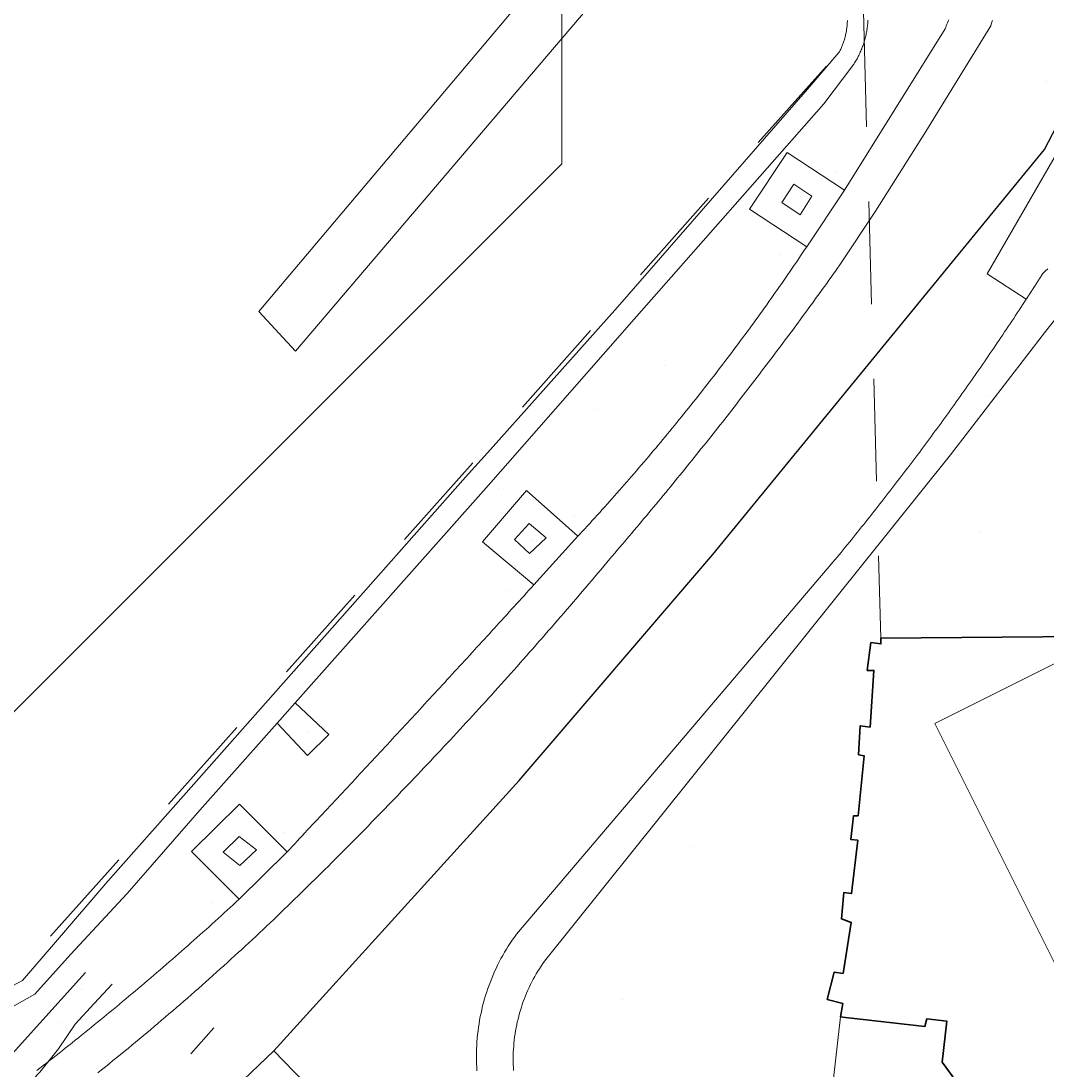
# Model space of a CAD drawing. Header units: metres. Extents: x 0 to 105485, y 0 to 425721.
# Drawn here: x 104888.01 to 104915.51, y 425373.22 to 425401.33 of the extents above; entities that cross this region are included whole.
import ezdxf

# ---------------------------------------------------------------- set-up
doc = ezdxf.new("R2010")
doc.units = ezdxf.units.M
doc.header["$MEASUREMENT"] = 0
doc.linetypes.add('KG-PERCEEL-SO', pattern=[19, 5.5, -4, 5.5, -4])
doc.linetypes.add('RI-GWA-SO', pattern=[18.45, 6, -1.8, 1.75, -1.8, 1.75, -1.8, 1.75, -1.8])
for name, color, linetype, lineweight in [('B-OI-KL-DATA_MANTELBUIS-G', 90, 'Continuous', 18), ('B-OI-RI-GWA_RIOOLLEIDING-G', 30, 'RI-GWA-SO', 18), ('B-XX-GK-KADEMUUR-G', 150, 'Continuous', 18), ('B-XX-GR-BOOM-G', 90, 'Continuous', 13), ('B-XX-IE-HERDENKINGSMONUMENT-G', 7, 'Continuous', 18), ('B-XX-IE-MEUBILAIR-G', 7, 'Continuous', 18), ('B-XX-KG-GRENS_PERCEEL-G', 150, 'KG-PERCEEL-SO', 18), ('B-XX-KW-KUNSTWERK_STEIGER-G', 170, 'Continuous', 18), ('B-XX-OG-BEBOUWING-G', 7, 'Continuous', 35), ('B-XX-OG-GRENS-G', 7, 'Continuous', 18), ('B-XX-OG-TERREIN_ERF-G', 7, 'Continuous', 18), ('B-XX-OG-WATER_HAVEN-G', 170, 'Continuous', 18), ('B-XX-VH-GESLOTENVERHARDING-G', 10, 'Continuous', 18), ('B-XX-VH-ONVERHARD_ZAND-G', 210, 'Continuous', 18), ('B-XX-VH-OPENVERHARDING-G', 90, 'Continuous', 18), ('B-XX-VH-OPENVERHARDING_SIERBESTRATING-G', 90, 'Continuous', 18), ('B-XX-VH-OPENVERHARDING_STRAATBAKSTEEN-G', 90, 'Continuous', 18)]:
    doc.layers.add(name, color=color, linetype=linetype, lineweight=lineweight)
doc.layers.add('GIS-WEGVAKKEN', color=2, linetype='Continuous')

msp = doc.modelspace()

# ---------------------------------------------------------------- linework, layer by layer
at = {"layer": 'B-OI-KL-DATA_MANTELBUIS-G', "ltscale": 0.5, "flags": 128}
for points in [[(104889.74, 425375.83), (104886.63, 425372.39), (104863.37, 425359.67), (104862.1, 425358.96)], [(104799.24, 425314.63), (104804.63, 425319.9), (104805.54, 425320.8), (104806.81, 425322.05), (104826.88, 425336.93), (104833.47, 425341.63), (104860.36, 425356.88), (104879.85, 425367.68), (104886.06, 425371.12), (104886.73, 425371.56), (104887.37, 425372.04), (104887.96, 425372.58), (104888.51, 425373.16), (104889.01, 425373.79), (104889.46, 425374.45), (104889.97, 425375), (104890.45, 425375.52)]]:
    msp.add_lwpolyline(points, dxfattribs=at)
at = {"layer": 'B-OI-RI-GWA_RIOOLLEIDING-G', "ltscale": 0.5, "flags": 128}
msp.add_lwpolyline([(104893.18, 425374.35), (104892.56, 425373.65)], dxfattribs=at)
at = {"layer": 'B-XX-GK-KADEMUUR-G', "ltscale": 0.5}
for points in [[(104910.156, 425401.341), (104910.156, 425401.315), (104910.155, 425401.29), (104910.153, 425401.264), (104910.152, 425401.239), (104910.15, 425401.213), (104910.147, 425401.188), (104910.145, 425401.162), (104910.142, 425401.137), (104910.138, 425401.111), (104910.134, 425401.086), (104910.13, 425401.061), (104910.126, 425401.035), (104910.121, 425401.01), (104910.116, 425400.985), (104910.111, 425400.96), (104910.105, 425400.935), (104910.099, 425400.91), (104910.092, 425400.886), (104910.085, 425400.861), (104910.078, 425400.836), (104910.071, 425400.812), (104910.063, 425400.787), (104910.055, 425400.763), (104910.046, 425400.739), (104910.038, 425400.715), (104910.028, 425400.691), (104910.019, 425400.667), (104910.009, 425400.644), (104909.999, 425400.62), (104909.989, 425400.597), (104909.978, 425400.573), (104909.967, 425400.55), (104909.956, 425400.527), (104909.944, 425400.505), (104909.932, 425400.482), (104909.932, 425400.482), (104909.087, 425399.504), (104903.998, 425393.663), (104900.592, 425389.848), (104899.919, 425389.107), (104892.36, 425380.563), (104890.333, 425378.278), (104888.934, 425376.64), (104888.052, 425375.621), (104883.225, 425373.05)], [(104883.533, 425372.516), (104888.376, 425375.252), (104889.336, 425376.317), (104890.855, 425377.949), (104892.804, 425380.186), (104894.87, 425382.51), (104895.355, 425383.055), (104900.406, 425388.736), (104901.059, 425389.483), (104904.44, 425393.34), (104909.522, 425399.109), (104910.33, 425400.178), (104910.33, 425400.178), (104910.348, 425400.206), (104910.365, 425400.234), (104910.382, 425400.262), (104910.399, 425400.29), (104910.415, 425400.319), (104910.431, 425400.347), (104910.447, 425400.377), (104910.462, 425400.406), (104910.476, 425400.435), (104910.49, 425400.465), (104910.504, 425400.495), (104910.517, 425400.525), (104910.53, 425400.555), (104910.543, 425400.586), (104910.555, 425400.616), (104910.566, 425400.647), (104910.578, 425400.678), (104910.588, 425400.709), (104910.599, 425400.74), (104910.608, 425400.772), (104910.618, 425400.803), (104910.627, 425400.835), (104910.635, 425400.867), (104910.643, 425400.899), (104910.651, 425400.931), (104910.658, 425400.963), (104910.665, 425400.995), (104910.671, 425401.027), (104910.677, 425401.06), (104910.682, 425401.092), (104910.687, 425401.125), (104910.691, 425401.157), (104910.695, 425401.19), (104910.698, 425401.223), (104910.701, 425401.255), (104910.704, 425401.288), (104910.706, 425401.321), (104910.707, 425401.354)]]:
    msp.add_lwpolyline(points, dxfattribs=at)
at = {"layer": 'B-XX-GR-BOOM-G', "color": 0, "true_color": 0x604a38}
for points in [[(104908.914, 425396.637, 2.393), (104908.914, 425396.637, 5.193)], [(104901.713, 425387.419, 2.388), (104901.713, 425387.419, 5.188)], [(104893.936, 425379.022, 2.403), (104893.936, 425379.022, 5.203)]]:
    msp.add_polyline3d(points, dxfattribs=at)
at = {"layer": 'B-XX-IE-HERDENKINGSMONUMENT-G', "color": 0, "true_color": 0x604a38}
msp.add_polyline3d([(104895.695, 425382.303, 2.378), (104895.695, 425382.303, 3.878)], dxfattribs=at)
at = {"layer": 'B-XX-IE-MEUBILAIR-G', "color": 0, "true_color": 0x604a38}
for points in [[(104915.505, 425399.721, 2.595), (104915.505, 425399.721, 4.095)], [(104909.868, 425397.279, 2.405), (104909.868, 425397.279, 5.405)], [(104908.348, 425395.07, 2.401), (104908.348, 425395.07, 5.401)], [(104905.252, 425392.098, 2.411), (104905.252, 425392.098, 5.411)], [(104913.979, 425391.278, 2.479), (104913.979, 425391.278, 3.979)], [(104903.461, 425390.919, 2.386), (104903.461, 425390.919, 3.886)], [(104900.814, 425388.814, 2.349), (104900.814, 425388.814, 3.849)], [(104902.841, 425388.065, 2.408), (104902.841, 425388.065, 5.408)], [(104913.722, 425387.646, 2.539), (104913.722, 425387.646, 4.039)], [(104901.027, 425386.064, 2.409), (104901.027, 425386.064, 5.409)], [(104906.644, 425382.046, 2.502), (104906.644, 425382.046, 4.002)], [(104895.075, 425379.585, 2.41), (104895.075, 425379.585, 5.41)], [(104905.946, 425379.211, 2.574), (104905.946, 425379.211, 5.574)], [(104893.135, 425377.705, 2.416), (104893.135, 425377.705, 5.416)], [(104889.952, 425376.873, 2.391), (104889.952, 425376.873, 5.391)], [(104889.634, 425375.371, 2.407), (104889.634, 425375.371, 5.407)], [(104904.14, 425375.097, 2.627), (104904.14, 425375.097, 5.627)], [(104889.019, 425374.485, 2.418), (104889.019, 425374.485, 3.918)]]:
    msp.add_polyline3d(points, dxfattribs=at)
at = {"layer": 'B-XX-KG-GRENS_PERCEEL-G', "ltscale": 0.5, "flags": 128}
for points in [[(104910.533, 425403.916), (104910.596, 425401.24)], [(104800.173, 425322.245), (104812.813, 425332.586), (104829.721, 425343.786), (104866.88, 425363.631), (104886.387, 425374.096), (104910.596, 425401.24)], [(104910.596, 425401.24), (104911.057, 425384.788)], [(104911.057, 425384.788), (104926.9, 425384.921), (104926.897, 425384.682)], [(104909.969, 425374.645), (104910.032, 425375.002), (104909.613, 425375.112), (104909.803, 425375.838), (104910.041, 425375.806), (104910.263, 425377.173), (104909.996, 425377.266), (104910.063, 425377.979), (104910.271, 425377.948), (104910.435, 425379.375), (104910.246, 425379.398), (104910.323, 425380.031), (104910.442, 425380.03), (104910.608, 425381.636), (104910.459, 425381.668), (104910.497, 425382.441), (104910.765, 425382.409), (104910.87, 425383.926), (104910.691, 425383.928), (104910.788, 425384.672), (104911.056, 425384.639), (104911.057, 425384.788)], [(104909.969, 425374.645), (104909.378, 425369.381), (104909.56, 425368.842), (104909.868, 425368.341), (104910.331, 425368.032), (104916.986, 425365.103)]]:
    msp.add_lwpolyline(points, dxfattribs=at)
at = {"layer": 'B-XX-KW-KUNSTWERK_STEIGER-G', "ltscale": 0.5}
msp.add_lwpolyline([(104868.263, 425418.35), (104867.815, 425417.997), (104868.716, 425416.778), (104883.71, 425428.484), (104893.888, 425415.566), (104902.887, 425403.63), (104894.383, 425393.549), (104895.37, 425392.485), (104903.799, 425402.389), (104905.151, 425403.348), (104903.469, 425405.428), (104900.298, 425409.679), (104893.35, 425418.626), (104883.999, 425430.579), (104874.844, 425423.538)], close=True, dxfattribs=at)
at = {"layer": 'B-XX-OG-BEBOUWING-G', "ltscale": 0.5}
msp.add_lwpolyline([(104918.652, 425384.852), (104911.057, 425384.788), (104911.056, 425384.639), (104910.788, 425384.672), (104910.691, 425383.928), (104910.87, 425383.926), (104910.765, 425382.409), (104910.497, 425382.441), (104910.459, 425381.668), (104910.608, 425381.636), (104910.442, 425380.03), (104910.323, 425380.031), (104910.246, 425379.398), (104910.435, 425379.375), (104910.271, 425377.948), (104910.063, 425377.979), (104909.996, 425377.266), (104910.263, 425377.173), (104910.041, 425375.806), (104909.803, 425375.838), (104909.613, 425375.112), (104910.032, 425375.002), (104909.969, 425374.645), (104910.111, 425374.629), (104912.229, 425374.384), (104912.291, 425374.592), (104912.826, 425374.526), (104912.696, 425373.426), (104913.4, 425372.466)], dxfattribs=at)
at = {"layer": 'B-XX-OG-GRENS-G'}
msp.add_polyline3d([(104887.5, 425427.5, 1.567), (104892.5, 425417.5, 1.162), (104897.5, 425412.5, 1.317), (104902.5, 425407.5, 0.997), (104902.5, 425397.5, 2.066), (104897.5, 425392.5, 1.45), (104887.5, 425382.5, 2.342), (104877.5, 425372.5, 2.399), (104872.5, 425372.5, 2.411), (104867.5, 425367.5, 2.396), (104857.5, 425362.5, 2.473), (104847.5, 425357.5, 2.528), (104837.5, 425352.5, 2.596), (104832.5, 425347.5, 2.651), (104822.5, 425342.5, 2.668), (104817.5, 425337.5, 2.711), (104807.5, 425332.5, 2.715), (104792.5, 425332.5, 2.764)], dxfattribs=at)
msp.add_polyline3d([(104922.5, 425387.5, 2.413), (104927.5, 425387.5, 2.27), (104932.5, 425387.5, 2.363), (104937.5, 425387.5, 2.346), (104942.5, 425387.5, 2.263), (104947.5, 425387.5, 2.263), (104952.5, 425387.5, 2.239), (104957.5, 425387.5, 2.192), (104967.5, 425377.5, 2.204), (104967.5, 425372.5, 2.327), (104962.5, 425362.5, 2.549), (104952.5, 425352.5, 2.872), (104947.5, 425352.5, 2.941), (104937.5, 425357.5, 2.906), (104932.5, 425362.5, 2.928), (104927.5, 425362.5, 2.802), (104917.5, 425372.5, 2.783), (104912.5, 425382.5, 2.742)], close=True, dxfattribs=at)
at = {"layer": 'B-XX-OG-TERREIN_ERF-G', "ltscale": 0.5}
msp.add_lwpolyline([(104918.587, 425370.149), (104917.874, 425370.245), (104918.003, 425374.056), (104916.039, 425374.255), (104915.969, 425373.243), (104915.185, 425372.269), (104913.4, 425372.466), (104912.696, 425373.426), (104912.826, 425374.526), (104912.291, 425374.592), (104912.229, 425374.384), (104910.111, 425374.629), (104909.969, 425374.645), (104909.378, 425369.381), (104909.523, 425368.866), (104909.812, 425368.416), (104910.221, 425368.072), (104910.346, 425368.001), (104916.986, 425365.103), (104917.021, 425365.212), (104917.067, 425365.356)], close=True, dxfattribs=at)
at = {"layer": 'B-XX-OG-WATER_HAVEN-G', "ltscale": 0.5}
msp.add_lwpolyline([(104883.225, 425373.05), (104888.052, 425375.621), (104888.934, 425376.64), (104890.333, 425378.278), (104892.36, 425380.563), (104899.919, 425389.107), (104900.592, 425389.848), (104903.998, 425393.663), (104909.087, 425399.504), (104909.932, 425400.482), (104909.932, 425400.482), (104909.944, 425400.505), (104909.956, 425400.527), (104909.967, 425400.55), (104909.978, 425400.573), (104909.989, 425400.597), (104909.999, 425400.62), (104910.009, 425400.644), (104910.019, 425400.667), (104910.028, 425400.691), (104910.038, 425400.715), (104910.046, 425400.739), (104910.055, 425400.763), (104910.063, 425400.787), (104910.071, 425400.812), (104910.078, 425400.836), (104910.085, 425400.861), (104910.092, 425400.886), (104910.099, 425400.91), (104910.105, 425400.935), (104910.111, 425400.96), (104910.116, 425400.985), (104910.121, 425401.01), (104910.126, 425401.035), (104910.13, 425401.061), (104910.134, 425401.086), (104910.138, 425401.111), (104910.142, 425401.137), (104910.145, 425401.162), (104910.147, 425401.188), (104910.15, 425401.213), (104910.152, 425401.239), (104910.153, 425401.264), (104910.155, 425401.29), (104910.156, 425401.315), (104910.156, 425401.341)], dxfattribs=at)
at = {"layer": 'B-XX-VH-GESLOTENVERHARDING-G', "ltscale": 0.5}
for points in [[(104909.067, 425395.28), (104910.081, 425396.794), (104908.547, 425397.808), (104907.538, 425396.287)], [(104908.398, 425396.47), (104908.726, 425396.959), (104909.204, 425396.636), (104908.89, 425396.139)], [(104901.755, 425386.22), (104902.935, 425387.523), (104901.553, 425388.745), (104900.381, 425387.374)], [(104902.088, 425387.48), (104901.633, 425387.064), (104901.231, 425387.438), (104901.628, 425387.868)], [(104894.87, 425382.51), (104895.688, 425381.648), (104896.26, 425382.206), (104895.355, 425383.055)], [(104895.143, 425379.068), (104893.867, 425380.346), (104892.582, 425379.07), (104893.859, 425377.795)], [(104893.871, 425378.695), (104893.425, 425379.057), (104893.857, 425379.477), (104894.316, 425379.117)]]:
    msp.add_lwpolyline(points, close=True, dxfattribs=at)
at = {"layer": 'B-XX-VH-ONVERHARD_ZAND-G', "ltscale": 0.5}
for points in [[(104908.398, 425396.47), (104908.89, 425396.139), (104909.204, 425396.636), (104908.726, 425396.959)], [(104902.088, 425387.48), (104901.628, 425387.868), (104901.231, 425387.438), (104901.633, 425387.064)], [(104893.871, 425378.695), (104894.316, 425379.117), (104893.857, 425379.477), (104893.425, 425379.057)]]:
    msp.add_lwpolyline(points, close=True, dxfattribs=at)
at = {"layer": 'B-XX-VH-OPENVERHARDING-G', "ltscale": 0.5}
for points in [[(104915.978, 425393.649), (104915.471, 425393.011), (104912.917, 425389.702), (104902.038, 425376.138), (104902.038, 425376.138), (104901.991, 425376.071), (104901.946, 425376.003), (104901.902, 425375.934), (104901.859, 425375.864), (104901.817, 425375.794), (104901.777, 425375.723), (104901.737, 425375.651), (104901.7, 425375.579), (104901.663, 425375.506), (104901.628, 425375.432), (104901.594, 425375.357), (104901.561, 425375.282), (104901.53, 425375.207), (104901.5, 425375.131), (104901.472, 425375.054), (104901.445, 425374.977), (104901.419, 425374.899), (104901.394, 425374.821), (104901.371, 425374.743), (104901.35, 425374.664), (104901.33, 425374.585), (104901.311, 425374.505), (104901.294, 425374.425), (104901.278, 425374.345), (104901.264, 425374.264), (104901.251, 425374.184), (104901.239, 425374.103), (104901.229, 425374.021), (104901.22, 425373.94), (104901.213, 425373.859), (104901.208, 425373.777), (104901.203, 425373.695), (104901.201, 425373.614), (104901.199, 425373.532), (104901.199, 425373.45), (104901.201, 425373.368), (104901.204, 425373.287), (104901.209, 425373.205)], [(104909.378, 425369.381), (104909.969, 425374.645), (104910.032, 425375.002), (104909.613, 425375.112), (104909.803, 425375.838), (104910.041, 425375.806), (104910.263, 425377.173), (104909.996, 425377.266), (104910.063, 425377.979), (104910.271, 425377.948), (104910.435, 425379.375), (104910.246, 425379.398), (104910.323, 425380.031), (104910.442, 425380.03), (104910.608, 425381.636), (104910.459, 425381.668), (104910.497, 425382.441), (104910.765, 425382.409), (104910.87, 425383.926), (104910.691, 425383.928), (104910.788, 425384.672), (104911.056, 425384.639), (104911.057, 425384.788), (104918.652, 425384.852)]]:
    msp.add_lwpolyline(points, dxfattribs=at)
at = {"layer": 'B-XX-VH-OPENVERHARDING_SIERBESTRATING-G', "ltscale": 0.5}
for points in [[(104900.229, 425373.198), (104900.223, 425373.295), (104900.219, 425373.392), (104900.216, 425373.489), (104900.215, 425373.587), (104900.216, 425373.684), (104900.219, 425373.781), (104900.223, 425373.879), (104900.229, 425373.976), (104900.236, 425374.073), (104900.246, 425374.17), (104900.257, 425374.266), (104900.27, 425374.363), (104900.284, 425374.459), (104900.3, 425374.555), (104900.318, 425374.651), (104900.338, 425374.746), (104900.359, 425374.841), (104900.382, 425374.936), (104900.406, 425375.03), (104900.433, 425375.124), (104900.46, 425375.217), (104900.49, 425375.31), (104900.521, 425375.402), (104900.554, 425375.494), (104900.588, 425375.585), (104900.624, 425375.675), (104900.662, 425375.765), (104900.701, 425375.854), (104900.742, 425375.943), (104900.784, 425376.03), (104900.828, 425376.117), (104900.873, 425376.203), (104900.92, 425376.289), (104900.968, 425376.373), (104901.018, 425376.457), (104901.069, 425376.54), (104901.122, 425376.621), (104901.176, 425376.702), (104901.232, 425376.782), (104901.289, 425376.861), (104901.289, 425376.861), (104909.822, 425386.888), (104909.822, 425386.888), (104909.878, 425386.956), (104909.933, 425387.023), (104909.989, 425387.091), (104910.044, 425387.159), (104910.1, 425387.227), (104910.155, 425387.294), (104910.21, 425387.362), (104910.266, 425387.43), (104910.321, 425387.498), (104910.376, 425387.567), (104910.431, 425387.635), (104910.486, 425387.703), (104910.54, 425387.771), (104910.595, 425387.84), (104910.65, 425387.908), (104910.704, 425387.977), (104910.759, 425388.045), (104910.813, 425388.114), (104910.867, 425388.183), (104910.922, 425388.252), (104910.976, 425388.32), (104911.03, 425388.389), (104911.084, 425388.458), (104911.138, 425388.527), (104911.192, 425388.596), (104911.245, 425388.666), (104911.299, 425388.735), (104911.353, 425388.804), (104911.406, 425388.873), (104911.46, 425388.943), (104911.513, 425389.012), (104911.566, 425389.082), (104911.62, 425389.151), (104911.673, 425389.221), (104911.726, 425389.291), (104911.779, 425389.36), (104911.832, 425389.43), (104911.884, 425389.5), (104911.937, 425389.57), (104911.99, 425389.64), (104912.042, 425389.71), (104912.095, 425389.78), (104912.147, 425389.85), (104912.199, 425389.921), (104912.252, 425389.991), (104912.304, 425390.061), (104912.356, 425390.132), (104912.408, 425390.202), (104912.46, 425390.273), (104912.512, 425390.343), (104912.563, 425390.414), (104912.615, 425390.485), (104912.667, 425390.556), (104912.718, 425390.626), (104912.77, 425390.697), (104912.821, 425390.768), (104912.872, 425390.839), (104912.923, 425390.91), (104912.975, 425390.982), (104913.026, 425391.053), (104913.077, 425391.124), (104913.127, 425391.195), (104913.178, 425391.267), (104913.229, 425391.338), (104913.279, 425391.41), (104913.33, 425391.481), (104913.38, 425391.553), (104913.431, 425391.624), (104913.481, 425391.696), (104913.531, 425391.768), (104913.581, 425391.84), (104913.631, 425391.912), (104913.681, 425391.984), (104913.731, 425392.056), (104913.781, 425392.128), (104913.831, 425392.2), (104913.88, 425392.272), (104913.93, 425392.344), (104913.979, 425392.416), (104914.029, 425392.489), (104914.078, 425392.561), (104914.127, 425392.634), (104914.176, 425392.706), (104914.225, 425392.779), (104914.274, 425392.851), (104914.323, 425392.924), (104914.372, 425392.997), (104914.421, 425393.07), (104914.469, 425393.142), (104914.518, 425393.215), (104914.566, 425393.288), (104914.615, 425393.361), (104914.663, 425393.434), (104914.711, 425393.508), (104914.759, 425393.581), (104914.807, 425393.654), (104914.855, 425393.727), (104914.903, 425393.801), (104914.951, 425393.874), (104914.951, 425393.874), (104913.905, 425394.554), (104923.495, 425411.174)], [(104923.495, 425411.174), (104913.905, 425394.554), (104914.951, 425393.874), (104914.951, 425393.874), (104914.955, 425393.881), (104914.96, 425393.888), (104914.964, 425393.895), (104914.969, 425393.902), (104914.973, 425393.908), (104914.978, 425393.915), (104914.982, 425393.922), (104914.987, 425393.929), (104914.991, 425393.936), (104914.996, 425393.943), (104915, 425393.95), (104915.005, 425393.957), (104915.009, 425393.964), (104915.014, 425393.971), (104915.018, 425393.977), (104915.023, 425393.984), (104915.027, 425393.991), (104915.032, 425393.998), (104915.036, 425394.005), (104915.04, 425394.012), (104915.045, 425394.019), (104915.049, 425394.026), (104915.054, 425394.033), (104915.058, 425394.04), (104915.063, 425394.047), (104915.067, 425394.053), (104915.072, 425394.06), (104915.076, 425394.067), (104915.081, 425394.074), (104915.085, 425394.081), (104915.09, 425394.088), (104915.094, 425394.095), (104915.098, 425394.102), (104915.103, 425394.109), (104915.107, 425394.116), (104915.112, 425394.123), (104915.116, 425394.129), (104915.121, 425394.136), (104915.125, 425394.143), (104915.13, 425394.15), (104915.134, 425394.157), (104915.139, 425394.164), (104915.143, 425394.171), (104915.147, 425394.178), (104915.152, 425394.185), (104915.156, 425394.192), (104915.161, 425394.199), (104915.165, 425394.206), (104915.17, 425394.212), (104915.174, 425394.219), (104915.179, 425394.226), (104915.183, 425394.233), (104915.187, 425394.24), (104915.192, 425394.247), (104915.196, 425394.254), (104915.201, 425394.261), (104915.205, 425394.268), (104915.21, 425394.275), (104915.214, 425394.282), (104915.219, 425394.289), (104915.223, 425394.296), (104915.227, 425394.302), (104915.232, 425394.309), (104915.236, 425394.316), (104915.241, 425394.323), (104915.245, 425394.33), (104915.25, 425394.337), (104915.254, 425394.344), (104915.258, 425394.351), (104915.263, 425394.358), (104915.267, 425394.365), (104915.272, 425394.372), (104915.276, 425394.379), (104915.281, 425394.386), (104915.285, 425394.393), (104915.289, 425394.399), (104915.294, 425394.406), (104915.298, 425394.413), (104915.303, 425394.42), (104915.307, 425394.427), (104915.312, 425394.434), (104915.316, 425394.441), (104915.32, 425394.448), (104915.325, 425394.455), (104915.329, 425394.462), (104915.334, 425394.469), (104915.338, 425394.476), (104915.342, 425394.483), (104915.347, 425394.49), (104915.351, 425394.497), (104915.356, 425394.503), (104915.36, 425394.51), (104915.365, 425394.517), (104915.369, 425394.524), (104915.373, 425394.531), (104915.378, 425394.538), (104915.382, 425394.545), (104915.387, 425394.552), (104915.391, 425394.559), (104915.391, 425394.559), (104915.459, 425394.625), (104915.529, 425394.691)], [(104914.043, 425401.348), (104914.028, 425401.299), (104914.014, 425401.25), (104913.999, 425401.202), (104913.999, 425401.202), (104913.103, 425399.732), (104912.261, 425398.368), (104910.909, 425396.235), (104909.955, 425394.793), (104909.955, 425394.793), (104909.896, 425394.711), (104909.838, 425394.628), (104909.779, 425394.546), (104909.72, 425394.464), (104909.661, 425394.382), (104909.602, 425394.3), (104909.543, 425394.218), (104909.484, 425394.136), (104909.425, 425394.054), (104909.366, 425393.972), (104909.306, 425393.89), (104909.247, 425393.808), (104909.187, 425393.726), (104909.128, 425393.645), (104909.068, 425393.563), (104909.008, 425393.482), (104908.949, 425393.4), (104908.889, 425393.319), (104908.829, 425393.237), (104908.769, 425393.156), (104908.709, 425393.075), (104908.648, 425392.994), (104908.588, 425392.912), (104908.528, 425392.831), (104908.467, 425392.75), (104908.407, 425392.669), (104908.346, 425392.588), (104908.286, 425392.507), (104908.225, 425392.427), (104908.164, 425392.346), (104908.103, 425392.265), (104908.042, 425392.185), (104907.981, 425392.104), (104907.92, 425392.023), (104907.859, 425391.943), (104907.798, 425391.863), (104907.737, 425391.782), (104907.675, 425391.702), (104907.614, 425391.622), (104907.552, 425391.541), (104907.491, 425391.461), (104907.429, 425391.381), (104907.367, 425391.301), (104907.305, 425391.221), (104907.243, 425391.141), (104907.181, 425391.062), (104907.119, 425390.982), (104907.057, 425390.902), (104906.995, 425390.822), (104906.933, 425390.743), (104906.87, 425390.663), (104906.808, 425390.584), (104906.745, 425390.504), (104906.683, 425390.425), (104906.62, 425390.346), (104906.557, 425390.266), (104906.494, 425390.187), (104906.432, 425390.108), (104906.369, 425390.029), (104906.306, 425389.95), (104906.242, 425389.871), (104906.179, 425389.792), (104906.116, 425389.713), (104906.053, 425389.635), (104905.989, 425389.556), (104905.926, 425389.477), (104905.862, 425389.399), (104905.799, 425389.32), (104905.735, 425389.242), (104905.671, 425389.163), (104905.607, 425389.085), (104905.543, 425389.006), (104905.479, 425388.928), (104905.415, 425388.85), (104905.351, 425388.772), (104905.287, 425388.694), (104905.223, 425388.616), (104905.158, 425388.538), (104905.094, 425388.46), (104905.029, 425388.382), (104904.965, 425388.304), (104904.9, 425388.227), (104904.835, 425388.149), (104904.771, 425388.071), (104904.706, 425387.994), (104904.641, 425387.916), (104904.576, 425387.839), (104904.511, 425387.762), (104904.446, 425387.684), (104904.38, 425387.607), (104904.315, 425387.53), (104904.25, 425387.453), (104904.184, 425387.376), (104904.119, 425387.299), (104904.053, 425387.222), (104903.987, 425387.145), (104903.922, 425387.068), (104903.856, 425386.992), (104903.79, 425386.915), (104903.79, 425386.915), (104903.709, 425386.818), (104903.627, 425386.72), (104903.545, 425386.623), (104903.464, 425386.526), (104903.382, 425386.429), (104903.3, 425386.332), (104903.218, 425386.235), (104903.136, 425386.139), (104903.053, 425386.042), (104902.971, 425385.946), (104902.889, 425385.849), (104902.806, 425385.753), (104902.723, 425385.656), (104902.641, 425385.56), (104902.558, 425385.464), (104902.475, 425385.368), (104902.392, 425385.272), (104902.309, 425385.176), (104902.225, 425385.08), (104902.142, 425384.985), (104902.059, 425384.889), (104901.975, 425384.793), (104901.891, 425384.698), (104901.808, 425384.603), (104901.724, 425384.507), (104901.64, 425384.412), (104901.556, 425384.317), (104901.472, 425384.222), (104901.387, 425384.127), (104901.303, 425384.032), (104901.219, 425383.938), (104901.134, 425383.843), (104901.049, 425383.748), (104900.965, 425383.654), (104900.88, 425383.56), (104900.795, 425383.465), (104900.71, 425383.371), (104900.625, 425383.277), (104900.54, 425383.183), (104900.454, 425383.089), (104900.369, 425382.995), (104900.283, 425382.901), (104900.198, 425382.808), (104900.112, 425382.714), (104900.026, 425382.62), (104899.94, 425382.527), (104899.854, 425382.434), (104899.768, 425382.34), (104899.682, 425382.247), (104899.596, 425382.154), (104899.509, 425382.061), (104899.423, 425381.968), (104899.336, 425381.876), (104899.25, 425381.783), (104899.163, 425381.69), (104899.076, 425381.598), (104898.989, 425381.505), (104898.902, 425381.413), (104898.815, 425381.321), (104898.727, 425381.229), (104898.64, 425381.137), (104898.553, 425381.045), (104898.465, 425380.953), (104898.377, 425380.861), (104898.29, 425380.769), (104898.202, 425380.678), (104898.114, 425380.586), (104898.026, 425380.495), (104897.938, 425380.403), (104897.85, 425380.312), (104897.761, 425380.221), (104897.673, 425380.13), (104897.585, 425380.039), (104897.496, 425379.948), (104897.407, 425379.857), (104897.318, 425379.766), (104897.23, 425379.676), (104897.141, 425379.585), (104897.052, 425379.495), (104896.962, 425379.405), (104896.873, 425379.314), (104896.784, 425379.224), (104896.694, 425379.134), (104896.605, 425379.044), (104896.515, 425378.954), (104896.426, 425378.865), (104896.336, 425378.775), (104896.246, 425378.685), (104896.156, 425378.596), (104896.066, 425378.506), (104895.976, 425378.417), (104895.885, 425378.328), (104895.795, 425378.239), (104895.705, 425378.15), (104895.614, 425378.061), (104895.523, 425377.972), (104895.433, 425377.883), (104895.342, 425377.795), (104895.251, 425377.706), (104895.251, 425377.706), (104895.157, 425377.615), (104895.063, 425377.525), (104894.969, 425377.435), (104894.875, 425377.344), (104894.781, 425377.254), (104894.686, 425377.165), (104894.592, 425377.075), (104894.497, 425376.986), (104894.402, 425376.896), (104894.307, 425376.807), (104894.211, 425376.718), (104894.116, 425376.63), (104894.02, 425376.541), (104893.924, 425376.452), (104893.828, 425376.364), (104893.732, 425376.276), (104893.636, 425376.188), (104893.54, 425376.101), (104893.443, 425376.013), (104893.346, 425375.926), (104893.249, 425375.838), (104893.152, 425375.751), (104893.055, 425375.665), (104892.958, 425375.578), (104892.86, 425375.491), (104892.762, 425375.405), (104892.665, 425375.319), (104892.567, 425375.233), (104892.468, 425375.147), (104892.37, 425375.061), (104892.272, 425374.976), (104892.173, 425374.891), (104892.074, 425374.806), (104891.975, 425374.721), (104891.876, 425374.636), (104891.777, 425374.551), (104891.678, 425374.467), (104891.578, 425374.383), (104891.478, 425374.299), (104891.379, 425374.215), (104891.279, 425374.131), (104891.178, 425374.048), (104891.078, 425373.965), (104890.978, 425373.882), (104890.877, 425373.799), (104890.776, 425373.716), (104890.676, 425373.633), (104890.574, 425373.551), (104890.473, 425373.469), (104890.372, 425373.387), (104890.27, 425373.305), (104890.169, 425373.223), (104890.067, 425373.142)]]:
    msp.add_lwpolyline(points, dxfattribs=at)
at = {"layer": 'B-XX-VH-OPENVERHARDING_STRAATBAKSTEEN-G', "ltscale": 0.5}
for points in [[(104910.707, 425401.354), (104910.706, 425401.321), (104910.704, 425401.288), (104910.701, 425401.255), (104910.698, 425401.223), (104910.695, 425401.19), (104910.691, 425401.157), (104910.687, 425401.125), (104910.682, 425401.092), (104910.677, 425401.06), (104910.671, 425401.027), (104910.665, 425400.995), (104910.658, 425400.963), (104910.651, 425400.931), (104910.643, 425400.899), (104910.635, 425400.867), (104910.627, 425400.835), (104910.618, 425400.803), (104910.608, 425400.772), (104910.599, 425400.74), (104910.588, 425400.709), (104910.578, 425400.678), (104910.566, 425400.647), (104910.555, 425400.616), (104910.543, 425400.586), (104910.53, 425400.555), (104910.517, 425400.525), (104910.504, 425400.495), (104910.49, 425400.465), (104910.476, 425400.435), (104910.462, 425400.406), (104910.447, 425400.377), (104910.431, 425400.347), (104910.415, 425400.319), (104910.399, 425400.29), (104910.382, 425400.262), (104910.365, 425400.234), (104910.348, 425400.206), (104910.33, 425400.178), (104910.33, 425400.178), (104909.522, 425399.109), (104904.44, 425393.34), (104901.059, 425389.483), (104900.406, 425388.736), (104895.355, 425383.055), (104896.26, 425382.206), (104895.688, 425381.648), (104894.87, 425382.51), (104892.804, 425380.186), (104890.855, 425377.949), (104889.336, 425376.317), (104888.376, 425375.252), (104883.533, 425372.516)], [(104912.872, 425401.366), (104912.857, 425401.325), (104912.841, 425401.285), (104912.825, 425401.244), (104912.809, 425401.204), (104912.792, 425401.163), (104912.776, 425401.123), (104912.776, 425401.123), (104910.081, 425396.794), (104909.067, 425395.28), (104909.067, 425395.28), (104909.012, 425395.198), (104908.956, 425395.115), (104908.901, 425395.033), (104908.845, 425394.951), (104908.79, 425394.868), (104908.734, 425394.786), (104908.678, 425394.704), (104908.622, 425394.623), (104908.565, 425394.541), (104908.509, 425394.459), (104908.453, 425394.377), (104908.396, 425394.296), (104908.339, 425394.215), (104908.282, 425394.133), (104908.225, 425394.052), (104908.168, 425393.971), (104908.111, 425393.89), (104908.053, 425393.809), (104907.996, 425393.728), (104907.938, 425393.647), (104907.88, 425393.566), (104907.822, 425393.486), (104907.764, 425393.405), (104907.706, 425393.325), (104907.648, 425393.245), (104907.589, 425393.164), (104907.531, 425393.084), (104907.472, 425393.004), (104907.413, 425392.924), (104907.354, 425392.845), (104907.295, 425392.765), (104907.236, 425392.685), (104907.176, 425392.606), (104907.117, 425392.526), (104907.057, 425392.447), (104906.997, 425392.368), (104906.937, 425392.288), (104906.877, 425392.209), (104906.817, 425392.13), (104906.757, 425392.051), (104906.697, 425391.973), (104906.636, 425391.894), (104906.576, 425391.815), (104906.515, 425391.737), (104906.454, 425391.658), (104906.393, 425391.58), (104906.332, 425391.502), (104906.27, 425391.424), (104906.209, 425391.346), (104906.148, 425391.268), (104906.086, 425391.19), (104906.024, 425391.112), (104905.962, 425391.035), (104905.9, 425390.957), (104905.838, 425390.88), (104905.776, 425390.803), (104905.713, 425390.725), (104905.651, 425390.648), (104905.588, 425390.571), (104905.525, 425390.494), (104905.463, 425390.418), (104905.4, 425390.341), (104905.336, 425390.264), (104905.273, 425390.188), (104905.21, 425390.111), (104905.146, 425390.035), (104905.083, 425389.959), (104905.019, 425389.883), (104904.955, 425389.807), (104904.891, 425389.731), (104904.827, 425389.655), (104904.763, 425389.58), (104904.698, 425389.504), (104904.634, 425389.429), (104904.569, 425389.353), (104904.505, 425389.278), (104904.44, 425389.203), (104904.375, 425389.128), (104904.31, 425389.053), (104904.244, 425388.978), (104904.179, 425388.903), (104904.114, 425388.829), (104904.048, 425388.754), (104903.982, 425388.68), (104903.917, 425388.605), (104903.851, 425388.531), (104903.785, 425388.457), (104903.719, 425388.383), (104903.652, 425388.309), (104903.586, 425388.235), (104903.519, 425388.162), (104903.453, 425388.088), (104903.386, 425388.015), (104903.319, 425387.941), (104903.252, 425387.868), (104903.185, 425387.795), (104903.118, 425387.722), (104903.05, 425387.649), (104902.983, 425387.576), (104902.983, 425387.576), (104902.935, 425387.523), (104901.755, 425386.22), (104901.755, 425386.22), (104901.689, 425386.147), (104901.623, 425386.074), (104901.556, 425386.002), (104901.49, 425385.929), (104901.424, 425385.856), (104901.358, 425385.783), (104901.291, 425385.711), (104901.225, 425385.638), (104901.159, 425385.565), (104901.093, 425385.493), (104901.026, 425385.42), (104900.96, 425385.347), (104900.894, 425385.275), (104900.827, 425385.202), (104900.761, 425385.129), (104900.695, 425385.057), (104900.628, 425384.984), (104900.562, 425384.911), (104900.495, 425384.839), (104900.429, 425384.766), (104900.362, 425384.694), (104900.296, 425384.621), (104900.23, 425384.549), (104900.163, 425384.476), (104900.097, 425384.403), (104900.03, 425384.331), (104899.964, 425384.258), (104899.897, 425384.186), (104899.831, 425384.114), (104899.764, 425384.041), (104899.697, 425383.969), (104899.631, 425383.896), (104899.564, 425383.824), (104899.498, 425383.751), (104899.431, 425383.679), (104899.365, 425383.606), (104899.298, 425383.534), (104899.231, 425383.462), (104899.165, 425383.389), (104899.098, 425383.317), (104899.031, 425383.245), (104898.965, 425383.172), (104898.898, 425383.1), (104898.831, 425383.028), (104898.764, 425382.955), (104898.698, 425382.883), (104898.631, 425382.811), (104898.564, 425382.739), (104898.497, 425382.666), (104898.431, 425382.594), (104898.364, 425382.522), (104898.297, 425382.45), (104898.23, 425382.377), (104898.163, 425382.305), (104898.096, 425382.233), (104898.03, 425382.161), (104897.963, 425382.089), (104897.896, 425382.016), (104897.829, 425381.944), (104897.762, 425381.872), (104897.695, 425381.8), (104897.628, 425381.728), (104897.561, 425381.656), (104897.494, 425381.584), (104897.427, 425381.512), (104897.36, 425381.44), (104897.293, 425381.368), (104897.226, 425381.296), (104897.159, 425381.224), (104897.092, 425381.152), (104897.025, 425381.08), (104896.958, 425381.008), (104896.891, 425380.936), (104896.824, 425380.864), (104896.757, 425380.792), (104896.69, 425380.72), (104896.623, 425380.648), (104896.556, 425380.576), (104896.488, 425380.504), (104896.421, 425380.432), (104896.354, 425380.36), (104896.287, 425380.288), (104896.22, 425380.216), (104896.153, 425380.144), (104896.085, 425380.073), (104896.018, 425380.001), (104895.951, 425379.929), (104895.884, 425379.857), (104895.816, 425379.785), (104895.749, 425379.714), (104895.682, 425379.642), (104895.614, 425379.57), (104895.547, 425379.498), (104895.48, 425379.427), (104895.412, 425379.355), (104895.345, 425379.283), (104895.278, 425379.211), (104895.21, 425379.14), (104895.143, 425379.068), (104895.143, 425379.068), (104893.859, 425377.795), (104893.859, 425377.795), (104893.778, 425377.721), (104893.698, 425377.647), (104893.617, 425377.573), (104893.536, 425377.499), (104893.455, 425377.426), (104893.374, 425377.352), (104893.293, 425377.279), (104893.212, 425377.205), (104893.13, 425377.132), (104893.049, 425377.059), (104892.968, 425376.986), (104892.886, 425376.913), (104892.804, 425376.84), (104892.722, 425376.768), (104892.641, 425376.695), (104892.559, 425376.622), (104892.477, 425376.55), (104892.394, 425376.478), (104892.312, 425376.406), (104892.23, 425376.333), (104892.147, 425376.261), (104892.065, 425376.19), (104891.982, 425376.118), (104891.899, 425376.046), (104891.817, 425375.975), (104891.734, 425375.903), (104891.651, 425375.832), (104891.568, 425375.761), (104891.484, 425375.69), (104891.401, 425375.618), (104891.318, 425375.548), (104891.234, 425375.477), (104891.151, 425375.406), (104891.067, 425375.335), (104890.984, 425375.265), (104890.9, 425375.195), (104890.816, 425375.124), (104890.732, 425375.054), (104890.648, 425374.984), (104890.564, 425374.914), (104890.479, 425374.844), (104890.395, 425374.775), (104890.311, 425374.705), (104890.226, 425374.635), (104890.141, 425374.566), (104890.057, 425374.497), (104889.972, 425374.428), (104889.887, 425374.358), (104889.802, 425374.29), (104889.717, 425374.221), (104889.632, 425374.152), (104889.547, 425374.083), (104889.461, 425374.015), (104889.376, 425373.946), (104889.29, 425373.878), (104889.205, 425373.81), (104889.119, 425373.742), (104889.033, 425373.674), (104888.948, 425373.606), (104888.862, 425373.538), (104888.776, 425373.47), (104888.689, 425373.403), (104888.603, 425373.335), (104888.517, 425373.268), (104888.431, 425373.201)], [(104888.431, 425373.201), (104888.517, 425373.268), (104888.603, 425373.335), (104888.689, 425373.403), (104888.776, 425373.47), (104888.862, 425373.538), (104888.948, 425373.606), (104889.033, 425373.674), (104889.119, 425373.742), (104889.205, 425373.81), (104889.29, 425373.878), (104889.376, 425373.946), (104889.461, 425374.015), (104889.547, 425374.083), (104889.632, 425374.152), (104889.717, 425374.221), (104889.802, 425374.29), (104889.887, 425374.358), (104889.972, 425374.428), (104890.057, 425374.497), (104890.141, 425374.566), (104890.226, 425374.635), (104890.311, 425374.705), (104890.395, 425374.775), (104890.479, 425374.844), (104890.564, 425374.914), (104890.648, 425374.984), (104890.732, 425375.054), (104890.816, 425375.124), (104890.9, 425375.195), (104890.984, 425375.265), (104891.067, 425375.335), (104891.151, 425375.406), (104891.234, 425375.477), (104891.318, 425375.548), (104891.401, 425375.618), (104891.484, 425375.69), (104891.568, 425375.761), (104891.651, 425375.832), (104891.734, 425375.903), (104891.817, 425375.975), (104891.899, 425376.046), (104891.982, 425376.118), (104892.065, 425376.19), (104892.147, 425376.261), (104892.23, 425376.333), (104892.312, 425376.406), (104892.394, 425376.478), (104892.477, 425376.55), (104892.559, 425376.622), (104892.641, 425376.695), (104892.722, 425376.768), (104892.804, 425376.84), (104892.886, 425376.913), (104892.968, 425376.986), (104893.049, 425377.059), (104893.13, 425377.132), (104893.212, 425377.205), (104893.293, 425377.279), (104893.374, 425377.352), (104893.455, 425377.426), (104893.536, 425377.499), (104893.617, 425377.573), (104893.698, 425377.647), (104893.778, 425377.721), (104893.859, 425377.795), (104893.859, 425377.795), (104892.582, 425379.07), (104893.867, 425380.346), (104895.143, 425379.068), (104895.143, 425379.068), (104895.21, 425379.14), (104895.278, 425379.211), (104895.345, 425379.283), (104895.412, 425379.355), (104895.48, 425379.427), (104895.547, 425379.498), (104895.614, 425379.57), (104895.682, 425379.642), (104895.749, 425379.714), (104895.816, 425379.785), (104895.884, 425379.857), (104895.951, 425379.929), (104896.018, 425380.001), (104896.085, 425380.073), (104896.153, 425380.144), (104896.22, 425380.216), (104896.287, 425380.288), (104896.354, 425380.36), (104896.421, 425380.432), (104896.488, 425380.504), (104896.556, 425380.576), (104896.623, 425380.648), (104896.69, 425380.72), (104896.757, 425380.792), (104896.824, 425380.864), (104896.891, 425380.936), (104896.958, 425381.008), (104897.025, 425381.08), (104897.092, 425381.152), (104897.159, 425381.224), (104897.226, 425381.296), (104897.293, 425381.368), (104897.36, 425381.44), (104897.427, 425381.512), (104897.494, 425381.584), (104897.561, 425381.656), (104897.628, 425381.728), (104897.695, 425381.8), (104897.762, 425381.872), (104897.829, 425381.944), (104897.896, 425382.016), (104897.963, 425382.089), (104898.03, 425382.161), (104898.096, 425382.233), (104898.163, 425382.305), (104898.23, 425382.377), (104898.297, 425382.45), (104898.364, 425382.522), (104898.431, 425382.594), (104898.497, 425382.666), (104898.564, 425382.739), (104898.631, 425382.811), (104898.698, 425382.883), (104898.764, 425382.955), (104898.831, 425383.028), (104898.898, 425383.1), (104898.965, 425383.172), (104899.031, 425383.245), (104899.098, 425383.317), (104899.165, 425383.389), (104899.231, 425383.462), (104899.298, 425383.534), (104899.365, 425383.606), (104899.431, 425383.679), (104899.498, 425383.751), (104899.564, 425383.824), (104899.631, 425383.896), (104899.697, 425383.969), (104899.764, 425384.041), (104899.831, 425384.114), (104899.897, 425384.186), (104899.964, 425384.258), (104900.03, 425384.331), (104900.097, 425384.403), (104900.163, 425384.476), (104900.23, 425384.549), (104900.296, 425384.621), (104900.362, 425384.694), (104900.429, 425384.766), (104900.495, 425384.839), (104900.562, 425384.911), (104900.628, 425384.984), (104900.695, 425385.057), (104900.761, 425385.129), (104900.827, 425385.202), (104900.894, 425385.275), (104900.96, 425385.347), (104901.026, 425385.42), (104901.093, 425385.493), (104901.159, 425385.565), (104901.225, 425385.638), (104901.291, 425385.711), (104901.358, 425385.783), (104901.424, 425385.856), (104901.49, 425385.929), (104901.556, 425386.002), (104901.623, 425386.074), (104901.689, 425386.147), (104901.755, 425386.22), (104901.755, 425386.22), (104900.381, 425387.374), (104901.553, 425388.745), (104902.935, 425387.523), (104902.983, 425387.576), (104902.983, 425387.576), (104903.05, 425387.649), (104903.118, 425387.722), (104903.185, 425387.795), (104903.252, 425387.868), (104903.319, 425387.941), (104903.386, 425388.015), (104903.453, 425388.088), (104903.519, 425388.162), (104903.586, 425388.235), (104903.652, 425388.309), (104903.719, 425388.383), (104903.785, 425388.457), (104903.851, 425388.531), (104903.917, 425388.605), (104903.982, 425388.68), (104904.048, 425388.754), (104904.114, 425388.829), (104904.179, 425388.903), (104904.244, 425388.978), (104904.31, 425389.053), (104904.375, 425389.128), (104904.44, 425389.203), (104904.505, 425389.278), (104904.569, 425389.353), (104904.634, 425389.429), (104904.698, 425389.504), (104904.763, 425389.58), (104904.827, 425389.655), (104904.891, 425389.731), (104904.955, 425389.807), (104905.019, 425389.883), (104905.083, 425389.959), (104905.146, 425390.035), (104905.21, 425390.111), (104905.273, 425390.188), (104905.336, 425390.264), (104905.4, 425390.341), (104905.463, 425390.418), (104905.525, 425390.494), (104905.588, 425390.571), (104905.651, 425390.648), (104905.713, 425390.725), (104905.776, 425390.803), (104905.838, 425390.88), (104905.9, 425390.957), (104905.962, 425391.035), (104906.024, 425391.112), (104906.086, 425391.19), (104906.148, 425391.268), (104906.209, 425391.346), (104906.27, 425391.424), (104906.332, 425391.502), (104906.393, 425391.58), (104906.454, 425391.658), (104906.515, 425391.737), (104906.576, 425391.815), (104906.636, 425391.894), (104906.697, 425391.973), (104906.757, 425392.051), (104906.817, 425392.13), (104906.877, 425392.209), (104906.937, 425392.288), (104906.997, 425392.368), (104907.057, 425392.447), (104907.117, 425392.526), (104907.176, 425392.606), (104907.236, 425392.685), (104907.295, 425392.765), (104907.354, 425392.845), (104907.413, 425392.924), (104907.472, 425393.004), (104907.531, 425393.084), (104907.589, 425393.164), (104907.648, 425393.245), (104907.706, 425393.325), (104907.764, 425393.405), (104907.822, 425393.486), (104907.88, 425393.566), (104907.938, 425393.647), (104907.996, 425393.728), (104908.053, 425393.809), (104908.111, 425393.89), (104908.168, 425393.971), (104908.225, 425394.052), (104908.282, 425394.133), (104908.339, 425394.215), (104908.396, 425394.296), (104908.453, 425394.377), (104908.509, 425394.459), (104908.565, 425394.541), (104908.622, 425394.623), (104908.678, 425394.704), (104908.734, 425394.786), (104908.79, 425394.868), (104908.845, 425394.951), (104908.901, 425395.033), (104908.956, 425395.115), (104909.012, 425395.198), (104909.067, 425395.28), (104909.067, 425395.28), (104907.538, 425396.287), (104908.547, 425397.808), (104910.081, 425396.794), (104912.776, 425401.123), (104912.776, 425401.123), (104912.792, 425401.163), (104912.809, 425401.204), (104912.825, 425401.244), (104912.841, 425401.285), (104912.857, 425401.325), (104912.872, 425401.366)], [(104890.067, 425373.142), (104890.169, 425373.223), (104890.27, 425373.305), (104890.372, 425373.387), (104890.473, 425373.469), (104890.574, 425373.551), (104890.676, 425373.633), (104890.776, 425373.716), (104890.877, 425373.799), (104890.978, 425373.882), (104891.078, 425373.965), (104891.178, 425374.048), (104891.279, 425374.131), (104891.379, 425374.215), (104891.478, 425374.299), (104891.578, 425374.383), (104891.678, 425374.467), (104891.777, 425374.551), (104891.876, 425374.636), (104891.975, 425374.721), (104892.074, 425374.806), (104892.173, 425374.891), (104892.272, 425374.976), (104892.37, 425375.061), (104892.468, 425375.147), (104892.567, 425375.233), (104892.665, 425375.319), (104892.762, 425375.405), (104892.86, 425375.491), (104892.958, 425375.578), (104893.055, 425375.665), (104893.152, 425375.751), (104893.249, 425375.838), (104893.346, 425375.926), (104893.443, 425376.013), (104893.54, 425376.101), (104893.636, 425376.188), (104893.732, 425376.276), (104893.828, 425376.364), (104893.924, 425376.452), (104894.02, 425376.541), (104894.116, 425376.63), (104894.211, 425376.718), (104894.307, 425376.807), (104894.402, 425376.896), (104894.497, 425376.986), (104894.592, 425377.075), (104894.686, 425377.165), (104894.781, 425377.254), (104894.875, 425377.344), (104894.969, 425377.435), (104895.063, 425377.525), (104895.157, 425377.615), (104895.251, 425377.706), (104895.251, 425377.706), (104895.342, 425377.795), (104895.433, 425377.883), (104895.523, 425377.972), (104895.614, 425378.061), (104895.705, 425378.15), (104895.795, 425378.239), (104895.885, 425378.328), (104895.976, 425378.417), (104896.066, 425378.506), (104896.156, 425378.596), (104896.246, 425378.685), (104896.336, 425378.775), (104896.426, 425378.865), (104896.515, 425378.954), (104896.605, 425379.044), (104896.694, 425379.134), (104896.784, 425379.224), (104896.873, 425379.314), (104896.962, 425379.405), (104897.052, 425379.495), (104897.141, 425379.585), (104897.23, 425379.676), (104897.318, 425379.766), (104897.407, 425379.857), (104897.496, 425379.948), (104897.585, 425380.039), (104897.673, 425380.13), (104897.761, 425380.221), (104897.85, 425380.312), (104897.938, 425380.403), (104898.026, 425380.495), (104898.114, 425380.586), (104898.202, 425380.678), (104898.29, 425380.769), (104898.377, 425380.861), (104898.465, 425380.953), (104898.553, 425381.045), (104898.64, 425381.137), (104898.727, 425381.229), (104898.815, 425381.321), (104898.902, 425381.413), (104898.989, 425381.505), (104899.076, 425381.598), (104899.163, 425381.69), (104899.25, 425381.783), (104899.336, 425381.876), (104899.423, 425381.968), (104899.509, 425382.061), (104899.596, 425382.154), (104899.682, 425382.247), (104899.768, 425382.34), (104899.854, 425382.434), (104899.94, 425382.527), (104900.026, 425382.62), (104900.112, 425382.714), (104900.198, 425382.808), (104900.283, 425382.901), (104900.369, 425382.995), (104900.454, 425383.089), (104900.54, 425383.183), (104900.625, 425383.277), (104900.71, 425383.371), (104900.795, 425383.465), (104900.88, 425383.56), (104900.965, 425383.654), (104901.049, 425383.748), (104901.134, 425383.843), (104901.219, 425383.938), (104901.303, 425384.032), (104901.387, 425384.127), (104901.472, 425384.222), (104901.556, 425384.317), (104901.64, 425384.412), (104901.724, 425384.507), (104901.808, 425384.603), (104901.891, 425384.698), (104901.975, 425384.793), (104902.059, 425384.889), (104902.142, 425384.985), (104902.225, 425385.08), (104902.309, 425385.176), (104902.392, 425385.272), (104902.475, 425385.368), (104902.558, 425385.464), (104902.641, 425385.56), (104902.723, 425385.656), (104902.806, 425385.753), (104902.889, 425385.849), (104902.971, 425385.946), (104903.053, 425386.042), (104903.136, 425386.139), (104903.218, 425386.235), (104903.3, 425386.332), (104903.382, 425386.429), (104903.464, 425386.526), (104903.545, 425386.623), (104903.627, 425386.72), (104903.709, 425386.818), (104903.79, 425386.915), (104903.79, 425386.915), (104903.856, 425386.992), (104903.922, 425387.068), (104903.987, 425387.145), (104904.053, 425387.222), (104904.119, 425387.299), (104904.184, 425387.376), (104904.25, 425387.453), (104904.315, 425387.53), (104904.38, 425387.607), (104904.446, 425387.684), (104904.511, 425387.762), (104904.576, 425387.839), (104904.641, 425387.916), (104904.706, 425387.994), (104904.771, 425388.071), (104904.835, 425388.149), (104904.9, 425388.227), (104904.965, 425388.304), (104905.029, 425388.382), (104905.094, 425388.46), (104905.158, 425388.538), (104905.223, 425388.616), (104905.287, 425388.694), (104905.351, 425388.772), (104905.415, 425388.85), (104905.479, 425388.928), (104905.543, 425389.006), (104905.607, 425389.085), (104905.671, 425389.163), (104905.735, 425389.242), (104905.799, 425389.32), (104905.862, 425389.399), (104905.926, 425389.477), (104905.989, 425389.556), (104906.053, 425389.635), (104906.116, 425389.713), (104906.179, 425389.792), (104906.242, 425389.871), (104906.306, 425389.95), (104906.369, 425390.029), (104906.432, 425390.108), (104906.494, 425390.187), (104906.557, 425390.266), (104906.62, 425390.346), (104906.683, 425390.425), (104906.745, 425390.504), (104906.808, 425390.584), (104906.87, 425390.663), (104906.933, 425390.743), (104906.995, 425390.822), (104907.057, 425390.902), (104907.119, 425390.982), (104907.181, 425391.062), (104907.243, 425391.141), (104907.305, 425391.221), (104907.367, 425391.301), (104907.429, 425391.381), (104907.491, 425391.461), (104907.552, 425391.541), (104907.614, 425391.622), (104907.675, 425391.702), (104907.737, 425391.782), (104907.798, 425391.863), (104907.859, 425391.943), (104907.92, 425392.023), (104907.981, 425392.104), (104908.042, 425392.185), (104908.103, 425392.265), (104908.164, 425392.346), (104908.225, 425392.427), (104908.286, 425392.507), (104908.346, 425392.588), (104908.407, 425392.669), (104908.467, 425392.75), (104908.528, 425392.831), (104908.588, 425392.912), (104908.648, 425392.994), (104908.709, 425393.075), (104908.769, 425393.156), (104908.829, 425393.237), (104908.889, 425393.319), (104908.949, 425393.4), (104909.008, 425393.482), (104909.068, 425393.563), (104909.128, 425393.645), (104909.187, 425393.726), (104909.247, 425393.808), (104909.306, 425393.89), (104909.366, 425393.972), (104909.425, 425394.054), (104909.484, 425394.136), (104909.543, 425394.218), (104909.602, 425394.3), (104909.661, 425394.382), (104909.72, 425394.464), (104909.779, 425394.546), (104909.838, 425394.628), (104909.896, 425394.711), (104909.955, 425394.793), (104909.955, 425394.793), (104910.909, 425396.235), (104912.261, 425398.368), (104913.103, 425399.732), (104913.999, 425401.202), (104913.999, 425401.202), (104914.014, 425401.25), (104914.028, 425401.299), (104914.043, 425401.348)], [(104915.529, 425394.691), (104915.459, 425394.625), (104915.391, 425394.559), (104915.391, 425394.559), (104915.387, 425394.552), (104915.382, 425394.545), (104915.378, 425394.538), (104915.373, 425394.531), (104915.369, 425394.524), (104915.365, 425394.517), (104915.36, 425394.51), (104915.356, 425394.503), (104915.351, 425394.497), (104915.347, 425394.49), (104915.342, 425394.483), (104915.338, 425394.476), (104915.334, 425394.469), (104915.329, 425394.462), (104915.325, 425394.455), (104915.32, 425394.448), (104915.316, 425394.441), (104915.312, 425394.434), (104915.307, 425394.427), (104915.303, 425394.42), (104915.298, 425394.413), (104915.294, 425394.406), (104915.289, 425394.399), (104915.285, 425394.393), (104915.281, 425394.386), (104915.276, 425394.379), (104915.272, 425394.372), (104915.267, 425394.365), (104915.263, 425394.358), (104915.258, 425394.351), (104915.254, 425394.344), (104915.25, 425394.337), (104915.245, 425394.33), (104915.241, 425394.323), (104915.236, 425394.316), (104915.232, 425394.309), (104915.227, 425394.302), (104915.223, 425394.296), (104915.219, 425394.289), (104915.214, 425394.282), (104915.21, 425394.275), (104915.205, 425394.268), (104915.201, 425394.261), (104915.196, 425394.254), (104915.192, 425394.247), (104915.187, 425394.24), (104915.183, 425394.233), (104915.179, 425394.226), (104915.174, 425394.219), (104915.17, 425394.212), (104915.165, 425394.206), (104915.161, 425394.199), (104915.156, 425394.192), (104915.152, 425394.185), (104915.147, 425394.178), (104915.143, 425394.171), (104915.139, 425394.164), (104915.134, 425394.157), (104915.13, 425394.15), (104915.125, 425394.143), (104915.121, 425394.136), (104915.116, 425394.129), (104915.112, 425394.123), (104915.107, 425394.116), (104915.103, 425394.109), (104915.098, 425394.102), (104915.094, 425394.095), (104915.09, 425394.088), (104915.085, 425394.081), (104915.081, 425394.074), (104915.076, 425394.067), (104915.072, 425394.06), (104915.067, 425394.053), (104915.063, 425394.047), (104915.058, 425394.04), (104915.054, 425394.033), (104915.049, 425394.026), (104915.045, 425394.019), (104915.04, 425394.012), (104915.036, 425394.005), (104915.032, 425393.998), (104915.027, 425393.991), (104915.023, 425393.984), (104915.018, 425393.977), (104915.014, 425393.971), (104915.009, 425393.964), (104915.005, 425393.957), (104915, 425393.95), (104914.996, 425393.943), (104914.991, 425393.936), (104914.987, 425393.929), (104914.982, 425393.922), (104914.978, 425393.915), (104914.973, 425393.908), (104914.969, 425393.902), (104914.964, 425393.895), (104914.96, 425393.888), (104914.955, 425393.881), (104914.951, 425393.874), (104914.951, 425393.874), (104914.903, 425393.801), (104914.855, 425393.727), (104914.807, 425393.654), (104914.759, 425393.581), (104914.711, 425393.508), (104914.663, 425393.434), (104914.615, 425393.361), (104914.566, 425393.288), (104914.518, 425393.215), (104914.469, 425393.142), (104914.421, 425393.07), (104914.372, 425392.997), (104914.323, 425392.924), (104914.274, 425392.851), (104914.225, 425392.779), (104914.176, 425392.706), (104914.127, 425392.634), (104914.078, 425392.561), (104914.029, 425392.489), (104913.979, 425392.416), (104913.93, 425392.344), (104913.88, 425392.272), (104913.831, 425392.2), (104913.781, 425392.128), (104913.731, 425392.056), (104913.681, 425391.984), (104913.631, 425391.912), (104913.581, 425391.84), (104913.531, 425391.768), (104913.481, 425391.696), (104913.431, 425391.624), (104913.38, 425391.553), (104913.33, 425391.481), (104913.279, 425391.41), (104913.229, 425391.338), (104913.178, 425391.267), (104913.127, 425391.195), (104913.077, 425391.124), (104913.026, 425391.053), (104912.975, 425390.982), (104912.923, 425390.91), (104912.872, 425390.839), (104912.821, 425390.768), (104912.77, 425390.697), (104912.718, 425390.626), (104912.667, 425390.556), (104912.615, 425390.485), (104912.563, 425390.414), (104912.512, 425390.343), (104912.46, 425390.273), (104912.408, 425390.202), (104912.356, 425390.132), (104912.304, 425390.061), (104912.252, 425389.991), (104912.199, 425389.921), (104912.147, 425389.85), (104912.095, 425389.78), (104912.042, 425389.71), (104911.99, 425389.64), (104911.937, 425389.57), (104911.884, 425389.5), (104911.832, 425389.43), (104911.779, 425389.36), (104911.726, 425389.291), (104911.673, 425389.221), (104911.62, 425389.151), (104911.566, 425389.082), (104911.513, 425389.012), (104911.46, 425388.943), (104911.406, 425388.873), (104911.353, 425388.804), (104911.299, 425388.735), (104911.245, 425388.666), (104911.192, 425388.596), (104911.138, 425388.527), (104911.084, 425388.458), (104911.03, 425388.389), (104910.976, 425388.32), (104910.922, 425388.252), (104910.867, 425388.183), (104910.813, 425388.114), (104910.759, 425388.045), (104910.704, 425387.977), (104910.65, 425387.908), (104910.595, 425387.84), (104910.54, 425387.771), (104910.486, 425387.703), (104910.431, 425387.635), (104910.376, 425387.567), (104910.321, 425387.498), (104910.266, 425387.43), (104910.21, 425387.362), (104910.155, 425387.294), (104910.1, 425387.227), (104910.044, 425387.159), (104909.989, 425387.091), (104909.933, 425387.023), (104909.878, 425386.956), (104909.822, 425386.888), (104909.822, 425386.888), (104901.289, 425376.861), (104901.289, 425376.861), (104901.232, 425376.782), (104901.176, 425376.702), (104901.122, 425376.621), (104901.069, 425376.54), (104901.018, 425376.457), (104900.968, 425376.373), (104900.92, 425376.289), (104900.873, 425376.203), (104900.828, 425376.117), (104900.784, 425376.03), (104900.742, 425375.943), (104900.701, 425375.854), (104900.662, 425375.765), (104900.624, 425375.675), (104900.588, 425375.585), (104900.554, 425375.494), (104900.521, 425375.402), (104900.49, 425375.31), (104900.46, 425375.217), (104900.433, 425375.124), (104900.406, 425375.03), (104900.382, 425374.936), (104900.359, 425374.841), (104900.338, 425374.746), (104900.318, 425374.651), (104900.3, 425374.555), (104900.284, 425374.459), (104900.27, 425374.363), (104900.257, 425374.266), (104900.246, 425374.17), (104900.236, 425374.073), (104900.229, 425373.976), (104900.223, 425373.879), (104900.219, 425373.781), (104900.216, 425373.684), (104900.215, 425373.587), (104900.216, 425373.489), (104900.219, 425373.392), (104900.223, 425373.295), (104900.229, 425373.198)], [(104901.209, 425373.205), (104901.204, 425373.287), (104901.201, 425373.368), (104901.199, 425373.45), (104901.199, 425373.532), (104901.201, 425373.614), (104901.203, 425373.695), (104901.208, 425373.777), (104901.213, 425373.859), (104901.22, 425373.94), (104901.229, 425374.021), (104901.239, 425374.103), (104901.251, 425374.184), (104901.264, 425374.264), (104901.278, 425374.345), (104901.294, 425374.425), (104901.311, 425374.505), (104901.33, 425374.585), (104901.35, 425374.664), (104901.371, 425374.743), (104901.394, 425374.821), (104901.419, 425374.899), (104901.445, 425374.977), (104901.472, 425375.054), (104901.5, 425375.131), (104901.53, 425375.207), (104901.561, 425375.282), (104901.594, 425375.357), (104901.628, 425375.432), (104901.663, 425375.506), (104901.7, 425375.579), (104901.737, 425375.651), (104901.777, 425375.723), (104901.817, 425375.794), (104901.859, 425375.864), (104901.902, 425375.934), (104901.946, 425376.003), (104901.991, 425376.071), (104902.038, 425376.138), (104902.038, 425376.138), (104912.917, 425389.702), (104915.471, 425393.011), (104915.978, 425393.649)]]:
    msp.add_lwpolyline(points, dxfattribs=at)
at = {"layer": 'GIS-WEGVAKKEN'}
for points in [[(104894.781, 425373.736), (104901.36, 425380.98), (104906.55, 425387.03), (104915.44, 425397.89), (104918.889, 425404.517)], [(104814.218, 425323.908), (104821.95, 425329.53), (104826.64, 425333.64), (104830.53, 425336.36), (104837.17, 425340.62), (104841.27, 425343.01), (104849.61, 425347.59), (104883.14, 425365.58), (104891.76, 425370.84), (104894.781, 425373.736)], [(104894.781, 425373.736), (104899.74, 425368.61), (104906.23, 425364.89), (104915.14, 425360.98), (104919.57, 425358.94), (104930.04, 425354.77), (104937.42, 425351.23), (104950.8, 425345.5), (104959.67, 425341.559)]]:
    msp.add_lwpolyline(points, dxfattribs=at)

doc.saveas('drawing.dxf')
